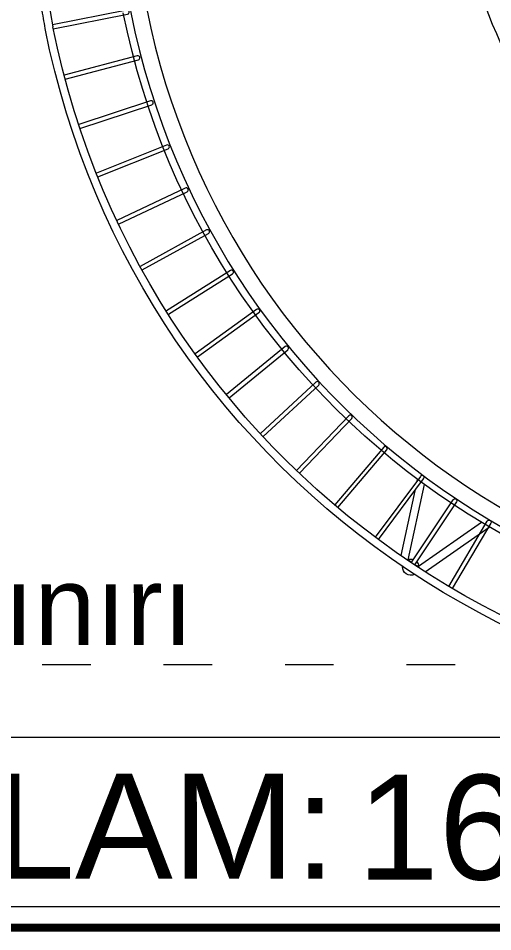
# Model space of a CAD drawing. Header units: millimetres. Extents: x 29001 to 40804, y -8833 to -5892.
# Drawn here: x 29497.1 to 29555.7, y -8681.2 to -8568.4 of the extents above; entities that cross this region are included whole.
import ezdxf

# ---------------------------------------------------------------- set-up
doc = ezdxf.new("R2010")
doc.units = ezdxf.units.MM
doc.linetypes.add('ACAD_ISO03W100', pattern=[30, 12, -18])
doc.linetypes.add('MAVIBAHCE XREF$0$DASHDOT', pattern=[1, 0.5, -0.25, 0, -0.25])
doc.layers.get('0').update_dxf_attribs({"lineweight": 0})
for name, color, linetype, lineweight in [('Auto_ince', 251, 'Continuous', 0), ('Auto_Tefriş', 32, 'Continuous', 0), ('wipeout', 254, 'Continuous', 0), ('xxx_Auto_Tefris_Silik', 252, 'Continuous', 0), ('xxx_Auto_Yardimci_Isaret Genel', 51, 'Continuous', 0)]:
    doc.layers.add(name, color=color, linetype=linetype, lineweight=lineweight)
doc.layers.add('xxx_Auto_Mobilya_Deri', color=7, linetype='Continuous', lineweight=0, true_color=0x666666)
doc.styles.get("Standard").update_dxf_attribs({"font": 'arial.ttf'})

# ---------------------------------------------------------------- blocks, each defined once
blk = doc.blocks.new('TÜM LAYOOUT')
at = {"layer": 'xxx_Auto_Yardimci_Isaret Genel', "linetype": 'MAVIBAHCE XREF$0$DASHDOT', "lineweight": 0, "ltscale": 50, "const_width": 1}
blk.add_lwpolyline([(0, -124.45), (2346.26, -124.45), (2346.26, -2358.95), (0, -2358.95)], close=True, dxfattribs=at)
blk = doc.blocks.new('Sun köşe')
at = {"linetype": 'Continuous'}
blk.add_wipeout([(-42.09, 15.68), (-47.03, 16.29), (-53.33, 16.66), (-59.37, 16.17), (-63.57, 15.92), (-66.22, 19.81), (-65.91, 23.95), (-66.29, 27.18), (-67.47, 29.34), (-70.86, 33.59), (-71.97, 35.2), (-72.89, 36.74), (-73.75, 38.72), (-74.49, 42.54), (-74.86, 45.26), (-74.55, 47.91), (-74.3, 51.12), (-73.68, 53.72), (-71.34, 57.67), (-68.62, 61.74), (-65.71, 65.38), (-61.88, 68.96), (-59.6, 70.63), (-57.32, 71.92), (-53.8, 73.47), (-49.41, 74.64), (-46.39, 74.95), (-42.38, 75.63), (-38.86, 75.94), (-34.11, 75.75), (-29.6, 74.83), (-26.14, 73.96), (-21.15, 73.9), (-16.95, 73.9), (-14.11, 73.28), (-12.5, 73.04), (-9.87, 71.44), (-8.09, 71.24), (-4.53, 70.65), (0.6, 69.66), (3.96, 68.28), (7.81, 66.21), (11.07, 64.13), (14.52, 62.06), (18.37, 59.59), (20.64, 58.31), (24.98, 55.54), (27.75, 53.37), (29.82, 51.3), (32.78, 48.53), (35.25, 46.26), (36.63, 44.88), (38.41, 43.1), (46.31, 33.41), (46.9, 32.82), (50.65, 27.29), (53.02, 23.54), (55.58, 18.2), (58.25, 12.58), (60.81, 7.84), (62.39, 2.7), (63.77, -2.83), (65.87, -11.86), (67.74, -22.42), (68.03, -29.63), (67.14, -36.45), (66.35, -41.19), (65.75, -45.53), (63.38, -50.47), (60.71, -55.11), (53.2, -63.41), (50.43, -64.79), (45.99, -66.47), (41.54, -67.56), (38.58, -67.75), (34.33, -67.46), (30.68, -65.78), (25.15, -63.21), (21.89, -60.35), (18.54, -57.19), (16.07, -55.31), (14.29, -55.71), (11.92, -56.89), (9.95, -55.11), (10.25, -52.45), (11.93, -48.4), (12.62, -44.55), (11.04, -40.4), (10.16, -36.55), (9.47, -31.51), (9.57, -25.88), (8.19, -19.37), (7.01, -14.62), (4.65, -9.29), (2.38, -4.65), (-3, 1.72), (-7.54, 6.46), (-14.15, 11.3), (-20.57, 14.56), (-29.75, 16.63), (-36.47, 17.22)], dxfattribs=at).dxf.layer = 'wipeout'
at = {"layer": 'Auto_ince'}
for points in [[(-38.1, 73.06), (-38.1, 63.7, -1), (-38.6, 63.7), (-38.6, 73.06)], [(-31.73, 72.85), (-32.3, 63.51, -1), (-32.8, 63.54), (-32.23, 72.88)], [(-25.38, 72.25), (-26.52, 62.96, -1), (-27.02, 63.02), (-25.88, 72.31)], [(-19.09, 71.26), (-20.79, 62.06, -1), (-21.28, 62.16), (-19.58, 71.35)], [(-12.86, 69.9), (-15.12, 60.82, -1), (-15.61, 60.94), (-13.35, 70.02)], [(-6.73, 68.15), (-9.54, 59.23, -1), (-10.02, 59.38), (-7.21, 68.3)], [(-0.72, 66.04), (-4.07, 57.3, -1), (-4.54, 57.48), (-1.18, 66.21)], [(5.15, 63.56), (1.27, 55.04, -1), (0.82, 55.25), (4.7, 63.76)], [(10.86, 60.72), (6.47, 52.46, -1), (6.03, 52.7), (10.42, 60.96)], [(10.86, 60.72), (6.47, 52.46, -1), (6.03, 52.7), (10.42, 60.96)], [(16.39, 57.55), (11.5, 49.57, -1), (11.08, 49.83), (15.96, 57.81)], [(21.71, 54.04), (16.35, 46.38, -1), (15.94, 46.66), (21.3, 54.33)], [(26.81, 50.21), (20.99, 42.89, -1), (20.59, 43.2), (26.42, 50.53)], [(31.66, 46.08), (25.4, 39.13, -1), (25.03, 39.47), (31.29, 46.42)], [(32.11, 33.17), (35.9, 41.88, 0.066927), (35.44, 42.49, 0.066927), (34.83, 42.96), (26.1, 39.18)], [(35.27, 42.67), (28.65, 36.05, 1), (29, 35.7), (35.62, 42.31)], [(39.04, 38.71), (32.08, 32.45, 1), (32.42, 32.08), (39.37, 38.34)]]:
    blk.add_lwpolyline(points, format="xyb", dxfattribs=at)
for points in [[(26.63, 40.5), (34.16, 43.75)], [(36.7, 41.21), (32.84, 32.35)], [(25.28, 39.91), (25.53, 40.02)]]:
    blk.add_lwpolyline(points, dxfattribs=at)
for start, end in [(174.4395, 210.6562), (344.7756, 105.2244), (239.6113, 275.5605)]:
    blk.add_arc((35.8, 42.84), 1, start, end, dxfattribs=at)
at = {"layer": 'Auto_Tefriş'}
for radius in [105.35, 104.36, 95.5, 49.5]:
    blk.add_arc((-38.35, -31.3), radius, 0, 90, dxfattribs=at)
at = {"layer": 'Auto_Tefriş', "extrusion": (0, 0, -1)}
blk.add_ellipse((-38.35, 46.13), major_axis=(-34.48, 0), ratio=0.781001, start_param=4.882437, end_param=7.853982, dxfattribs=at)
at = {"layer": 'Auto_Tefriş'}
blk.add_open_spline([(-38.35, 18.2), (-41.26, 18.2), (-44.18, 18.48), (-50.04, 19.64), (-52.98, 20.56), (-58.45, 22.98), (-60.98, 24.47), (-65.47, 27.94), (-67.42, 29.91), (-70.6, 34.21), (-71.82, 36.53), (-73.42, 41.28), (-73.83, 43.71), (-73.83, 46.13), (-73.83, 47.7), (-73.66, 49.27), (-72.79, 53.29), (-71.83, 55.69), (-69.16, 60.21), (-67.44, 62.32), (-63.36, 66.1), (-61.01, 67.77), (-55.84, 70.56), (-53.01, 71.68), (-47.1, 73.31), (-44.01, 73.81), (-40.04, 74.03), (-39.2, 74.06), (-38.35, 74.06)], degree=3, knots=[4.712389, 4.712389, 4.712389, 4.712389, 4.960422, 4.960422, 5.226706, 5.226706, 5.492989, 5.492989, 5.759273, 5.759273, 6.025556, 6.025556, 6.283185, 6.283185, 6.283185, 6.450503, 6.450503, 6.716786, 6.716786, 6.98307, 6.98307, 7.249353, 7.249353, 7.515637, 7.515637, 7.781921, 7.781921, 7.853982, 7.853982, 7.853982, 7.853982], dxfattribs=at)
at = {"layer": 'xxx_Auto_Mobilya_Deri'}
blk.add_lwpolyline([(12.03, -31.48, 0.414214), (-38.22, 18.77, -1.000001), (-38.22, 63.27, -0.414203), (56.53, -31.48, -1.00001)], format="xyb", close=True, dxfattribs=at)
at = {"layer": 'xxx_Auto_Tefris_Silik', "lineweight": 0}
blk.add_lwpolyline([(14.03, -31.48, 0.414214), (-38.22, 20.77, -1.000001), (-38.22, 61.27, -0.414203), (54.53, -31.48, -1.00001), (14.03, -31.48, -1.00001)], format="xyb", dxfattribs=at)
blk = doc.blocks.new('MOBİLYALAR')
at = {"linetype": 'Continuous', "xscale": -1, "rotation": 101.3274584530953}
blk.add_blockref('Sun köşe', (435.76, -2270.88), dxfattribs=at)
at = {"color": 240, "linetype": 'ACAD_ISO03W100', "lineweight": 0, "ltscale": 0.5, "true_color": 0xed1f24}
blk.add_lwpolyline([(2296.26, -2326.45), (303.13, -2326.45), (303.13, -1853.45)], dxfattribs=at)
at = {"color": 8, "lineweight": 0, "true_color": 0x6e6e6e}
blk.add_lwpolyline([(301.72, -2335.39), (512.21, -2335.39), (512.21, -2356.38), (301.72, -2356.38)], close=True, dxfattribs=at)
at = {"color": 8, "lineweight": 0, "true_color": 0x6e6e6e, "attachment_point": 1}
for s, height, insert, char_height in [('Teras sınırı', 20.29, (305.1, -2314.26), 9.75), ('TOPLAM:', 26.98, (312.04, -2339.92), 12.96), ('TOPLAM:', 26.98, (312.04, -2339.92), 12.96), ('163 OTURMA', 26.98, (394.19, -2340.04), 12.96)]:
    blk.add_mtext_dynamic_auto_height_columns(s, width=338.6232, gutter_width=1, height=height, count=1, dxfattribs=dict(at, insert=insert, char_height=char_height))

msp = doc.modelspace()

# ---------------------------------------------------------------- block references
at = {"color": 6}
msp.add_blockref('TÜM LAYOOUT', (29144.79, -6321.8), dxfattribs=at)

# ---------------------------------------------------------------- next in the draw order: block references
msp.add_blockref('MOBİLYALAR', (29144.79, -6321.8), dxfattribs=at)

doc.saveas('drawing.dxf')
